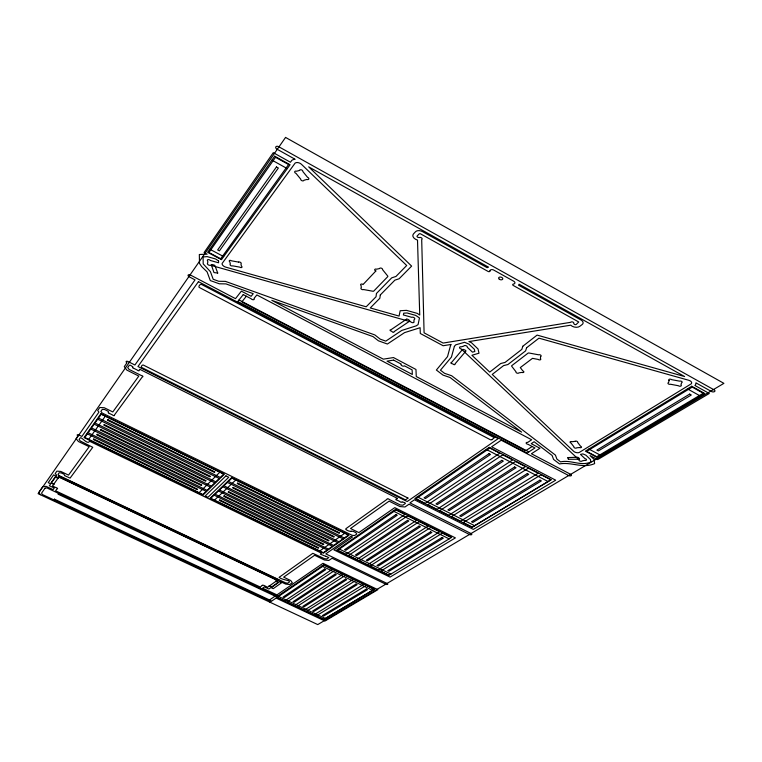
<?xml version="1.0" encoding="UTF-8"?>
<svg xmlns="http://www.w3.org/2000/svg" width="762" height="762" viewBox="0 0 762 762"><rect width="100%" height="100%" fill="white"/><g stroke="black" fill="none" stroke-linecap="round" stroke-linejoin="round"><path stroke-width="1.14" d="M64.57 475.593L70.104 478.107L92.754 447.304L80.315 441.017L79.086 439.531L80.372 437.702C81.877 437.045 87.782 445.332 89.621 441.255L321.574 553.202L320.316 554.117L325.726 556.327M88.468 439.684L105.394 416.109M246.355 296.228L242.106 301.562A1.791 0.991 22.7 0 1 242.23 302.181L525.294 450.542A1.705 0.876 13.7 0 1 526.123 450.456L532.181 446.494M64.599 475.459L64.065 474.259L61.198 472.907L59.179 472.745L58.045 474.355L59.217 475.688L285.683 582.892L287.788 583.14L289.55 581.92L288.731 580.777C285.912 579.949 280.93 579.101 279.225 577.386M198.834 492.976L219.932 472.107M279.263 577.234L312.839 553.317L324.564 558.708L326.831 558.946L328.822 557.574L325.774 556.203M214.217 500.396L235.877 479.898M319.43 551.202L344.872 533.181M270.005 602.228L276.101 598.075L324.983 621.03L377.857 589.683L323.002 563.308L276.93 594.884L262.604 588.15L264.347 586.902L268.881 589.026L270.929 587.578L273.206 588.655L281.626 582.749L279.33 581.663L279.816 581.32L285.626 584.063L289.693 584.54L292.322 582.73L290.741 580.52L283.664 577.158L314.611 555.269L324.422 559.994L328.803 560.461L332.032 558.251L385.762 584.187A1.419 0.581 17 0 0 387.601 584.397A1.419 0.581 17 0 0 387.029 583.435L325.822 553.879L351.072 536.277L352.511 536.981L333.918 549.897L390.068 577.101L455.39 537.886L394.764 507.635L358.854 532.581L350.53 528.504L389.106 501.139L399.936 506.549L404.974 506.978L409.032 504.196L469.459 534.476A1.591 0.724 15.3 0 0 471.583 534.667A1.591 0.724 15.3 0 0 471.049 533.533L409.927 502.882L414.433 499.786L473.335 529.38L555.679 480.184L491.623 446.789L501.215 440.207L568.681 475.545A1.81 0.914 12.7 0 0 571.157 475.707A1.81 0.914 12.7 0 0 570.7 474.345L531.409 453.752L539.934 448.247L531.228 443.665L534.133 441.75L552.107 455.466L553.555 459.4L559.499 463.925C571.443 461.677 582.901 468.878 594.617 463.62L594.093 459.448L590.055 455.6L597.637 459.619L709.27 393.478L694.896 385.467A8.496 4.791 8.4 0 0 695.906 382.838L711.308 391.411A2.153 1.2 7.8 0 0 714.47 391.62A2.153 1.2 7.8 0 0 714.013 389.811L278.692 146.695A2.276 1.486 24.9 0 0 275.854 146.828A2.276 1.486 24.9 0 0 276.977 149.161L295.132 159.296A8.906 5.81 23.7 0 0 291.817 160.325L290.446 162.23L273.282 152.667L204.092 252.565L207.112 254.165L199.33 254.498L199.501 263.423L201.654 266.576L207.083 271.863L210.293 280.559L219.313 283.797L225.943 283.893L253.241 293.675L251.146 296.285L241.373 291.141L235.496 298.647L190.5 275.063A1.934 1.076 24.4 0 0 188.166 275.053A1.934 1.076 24.4 0 0 189.262 276.844L195.034 279.873L134.912 364.998L128.054 361.559A1.6 0.781 24.1 0 0 126.216 361.445A1.6 0.781 24.1 0 0 126.968 362.75L124.301 366.617L126.816 370.084L138.817 376.085L112.814 411.937L104.261 407.737L99.793 407.499L97.698 410.499L98.946 412.109L81.877 436.435L78.867 434.978A1.419 0.61 23.7 0 0 77.267 434.835A1.419 0.61 23.7 0 0 77.991 435.912L76.076 438.674L78.448 441.541L89.192 446.713L68.523 475.107L60.817 471.449L56.893 471.135L55.216 473.535L56.731 475.25L56.14 476.079L53.635 474.897L48.216 482.66L50.683 483.822L49.349 485.718L54.264 488.032L53.111 489.642L46.111 486.347L42.767 486.708L38.957 492.195L40.272 494.69M277.835 596.122L325.431 618.496M321.916 566.042L372.589 590.369M338.623 548.716L390.887 574.072M388.915 575.139L380.705 571.157L442.398 533.095L451.228 537.496M393.173 510.997L449.151 538.877M417.309 496.843L474.707 525.732M486.28 449.399L548.154 481.584M239.03 299.942L528.866 451.895M588.836 449.037L600.761 455.371M209.807 249.222L223.685 256.594M687.448 388.868L700.411 396.069M271.939 160.106L287.264 168.621M218.57 260.918L218.561 262.785L210.398 260.49A1.829 1.048 24.3 0 0 207.969 259.632A1.829 1.048 24.3 0 0 207.731 261.128L207.75 263.052A1.829 1.038 24.2 0 0 208.026 264.671A1.829 1.038 24.2 0 0 210.436 265.195L410.766 321.802A1.838 1.076 17.4 0 0 413.223 322.659A1.838 1.076 17.4 0 0 413.814 321.25L414.233 319.421A1.848 1.086 17.4 0 0 414.309 317.859A1.848 1.086 17.4 0 0 411.766 317.316L403.374 314.944L403.755 313.153L407.07 312.972L415.719 315.411L419.471 317.945L418.081 324.602L416.176 325.86L401.726 330.46L385.782 341.138L380.209 339.138L374.856 334.937L225.428 281.378L218.78 281.283L213.208 279.292L210.417 271.663L203.197 263.881L203.092 256.956L207.159 256.603L215.56 258.966L218.57 260.918M351.158 531.238C349.987 532 344.043 529.247 346.024 528.599L387.125 499.243A1.076 0.505 17.2 0 1 387.81 498.758A1.076 0.505 17.2 0 1 389.115 499.405L400.269 504.987L402.869 505.196L405.365 503.482L404.974 502.739L401.965 501.777A1.076 0.505 16.9 0 1 401.212 502.215A1.076 0.505 16.9 0 1 399.955 501.567L397.183 500.177A1.086 0.505 17 0 1 395.878 499.529A1.086 0.505 17 0 1 396.573 499.043L397.469 498.405L139.751 369.284L139.151 370.113A1.143 0.552 23.8 0 1 138.694 370.761A1.143 0.552 23.8 0 1 137.246 370.046L134.179 368.503A1.143 0.552 23.9 0 1 132.759 367.808A1.143 0.552 23.9 0 1 133.131 367.132L130.588 365.284L129.34 365.236L127.721 367.56L129.016 369.36L141.361 375.533A1.133 0.552 23.6 0 1 142.789 376.247A1.133 0.552 23.6 0 1 142.323 376.885L114.357 415.109A1.067 0.486 23.5 0 1 113.948 415.661A1.067 0.486 23.5 0 1 112.595 415.004L109.728 413.595A1.067 0.486 23.6 0 1 108.375 412.937A1.067 0.486 23.6 0 1 108.776 412.375L107.775 411.07L104.594 409.508L102.289 409.385L100.87 411.404L102.118 413.004L352.177 535.315L354.578 535.553L356.759 534.038L355.949 532.686L353.063 531.276L351.158 531.266M491.947 439.684L490.604 439.845L199.901 287.788C197.225 287.464 200.454 282.74 202.092 284.75L494.367 437.683L491.947 439.684M568.395 459.257L578.844 459.248A1.095 0.562 12.3 0 0 579.368 458.476L578.529 457.686A1.095 0.562 12.3 0 0 577.272 457.267L567.49 457.591L568.404 459.219M262.29 585.34L260.299 587.064L55.597 490.814L56.979 488.899A1.295 0.505 23.2 0 0 57.407 488.309A1.295 0.505 23.2 0 0 55.75 487.528L52.492 485.994L53.407 484.699A1.305 0.514 23.3 0 0 53.835 484.099A1.305 0.514 23.3 0 0 52.168 483.308L51.368 482.927L55.521 477.031L56.34 477.422A1.324 0.524 23.4 0 0 58.026 478.222A1.324 0.524 23.4 0 0 58.464 477.603L59.007 476.841L277.482 580.215L276.654 580.796A1.248 0.486 19 0 0 275.987 581.273A1.248 0.486 19 0 0 277.53 582.006L278.282 582.358L271.882 586.864L271.139 586.521A1.238 0.476 19.1 0 0 269.615 585.797A1.238 0.476 19.1 0 0 268.957 586.264L267.557 587.254L263.728 585.302L262.309 585.273M489.956 270.862L489.956 271.043A1.276 0.8 14.8 0 1 489.299 271.643A1.276 0.8 14.8 0 1 488.051 271.424L420.405 233.763L419.338 233.724L417.176 235.972A1.286 0.819 17.9 0 0 418.3 237.43L419.338 237.601A1.648 1.048 17.8 0 1 421.605 237.954A1.648 1.048 17.8 0 1 421.691 239.506L424.091 332.832L443.122 343.062L570.681 322.316A1.619 0.972 11.8 0 1 572.748 322.012A1.619 0.972 11.8 0 1 573.672 323.412L574.11 324.041A1.267 0.762 11.6 0 0 575.139 324.612A1.267 0.762 11.6 0 0 576.263 324.431L578.749 321.983L513.255 285.464A1.276 0.791 13.8 0 1 513.331 284.093L513.636 284.026A2.553 1.591 13.9 0 0 513.798 281.264L493.786 270.1A2.562 1.61 14.7 0 0 491.271 269.662A2.562 1.61 14.7 0 0 489.956 270.862M407.984 498.081L405.822 499.682L404.822 499.558L142.246 367.76C139.865 367.636 142.456 363.655 143.961 365.369L407.984 498.081M217.722 273.053L213.979 272.567L211.417 265.176A1.162 0.657 24.1 0 1 212.474 264.605L213.989 265.033A1.162 0.657 24 0 1 215.055 265.862L217.722 273.053M540.61 356.473L540.401 358.54A1.543 0.886 13 0 1 540.306 359.797A1.543 0.886 13 0 1 538.163 359.416L532.486 358.35L520.294 367.589L522.856 370.923A1.505 0.857 13.6 0 1 523.789 372.18A1.505 0.857 13.6 0 1 521.913 372.418L518.874 372.847A1.505 0.848 13.8 0 1 517.027 373.123A1.505 0.848 13.8 0 1 516.055 371.875L511.75 366.303A1.172 0.667 13.9 0 1 511.797 365.636L528.018 353.177A1.2 0.695 13.4 0 1 529.066 353.016L538.61 354.806A1.543 0.895 13 0 1 540.772 355.216A1.543 0.895 13 0 1 540.61 356.473M376.457 293.465L376.028 296.761L366.189 306.791L225.743 267.138A3.905 2.229 23.8 0 1 222.104 263.49L295.161 163.049A4.42 2.877 23.7 0 1 301.438 164.278L406.698 265.5L395.964 276.444L391.716 277.844L376.457 293.465M380.286 294.97L379.847 298.256L370.265 307.943L399.069 316.078L400.183 310.725L406.546 310.363L417.271 313.392L419.738 315.058L417.509 240.097A5.639 3.6 17.9 0 1 413.471 233.915L415.557 231.705A5.22 3.343 17.8 0 1 422.472 231.61L487.194 267.7A6.896 4.324 14.7 0 1 488.432 267.11L308.677 166.849L411.623 266.109L399.126 278.759L394.878 280.149L380.286 294.97M669.074 380.524L668.588 382.562A1.61 0.905 9 0 0 668.255 383.8A1.61 0.905 9 0 0 670.474 384.238L678.456 385.743A1.619 0.905 8.7 0 0 680.704 386.134A1.619 0.905 8.7 0 0 680.98 384.886L681.504 382.829A1.619 0.914 8.6 0 0 681.857 381.581A1.619 0.914 8.6 0 0 679.609 381.152L671.579 379.647A1.619 0.914 8.9 0 0 669.331 379.257A1.619 0.914 8.9 0 0 669.074 380.524M450.656 345.062L447.523 356.626L436.378 370.037L443.036 375.104L450.085 377.514L521.599 432.102L416.262 376.533L415.976 369.465L393.478 357.559L383.324 359.159L271.815 300.333L373.056 336.613L378.4 340.795L387.401 344.033L404.565 332.623L420.119 327.708L420.291 333.48L443.141 345.738L451.161 344.453L450.656 345.062M454.381 346.405L451.437 357.073L440.455 370.189L444.56 373.323L451.637 375.742L555.441 455.124L556.879 459.067L560.546 461.867C570.871 459.553 580.701 466.535 590.817 462.039L590.493 459.543L585.902 455.181L582.854 453.904L580.482 454.39L584.968 458.638A1.724 0.886 12.2 0 1 586.511 459.848A1.724 0.886 12.2 0 1 584.673 460.381L582.235 460.867A1.715 0.876 12.3 0 1 580.13 461.124A1.715 0.876 12.3 0 1 579.006 459.838L461.296 348.986A1.829 1.048 15.6 0 1 459.534 347.577A1.829 1.048 15.6 0 1 461.334 346.834L463.763 346.119A1.838 1.057 15.5 0 1 465.906 345.681A1.838 1.057 15.5 0 1 467.258 347.224L472.478 352.158L474.84 351.473L474.335 349.253L468.963 344.148L464.572 342.29L455.686 344.843L454.381 346.405M522.789 346.272L521.837 349.367L505.054 362.426L500.72 363.512L489.737 372.094L471.916 355.263L478.993 353.216L478.031 348.958L471.383 342.633L468.925 341.586L570.748 325.183A5.544 3.324 11.6 0 0 579.73 326.365L582.216 324.488A5.134 3.086 11.5 0 0 580.958 319.973L518.56 285.188A6.877 4.277 13.9 0 0 519.093 284.216L684.619 376.542L537.096 335.099L522.789 346.272M526.59 347.767L525.618 350.853L507.94 364.522L503.596 365.608L492.223 374.428L573.7 451.352A3.686 1.915 12.3 0 0 579.044 452.58L691.305 383.791A4.22 2.372 8.4 0 0 688.743 380.276L538.963 338.166L526.59 347.767M285.55 137.417L38.1 493.671L317.744 624.583L723.9 383.353L285.55 137.417M274.663 156.191L207.645 252.327L221.466 259.661L290.065 164.754L274.663 156.191M275.511 157.286L208.931 252.527L220.685 258.766L288.588 164.554L275.511 157.286M45.091 488.118L41.586 493.119L42.301 494.481L268.71 600.523L275.949 595.56L46.92 487.918L45.091 488.118M55.407 476.736L50.987 482.994L53.711 484.28L58.15 478.031L55.407 476.736M100.813 413.871L84.058 437.559L203.054 495.014L224.304 474.24L100.813 413.871M87.363 433.845L84.792 437.474L202.863 494.5L206.121 491.309L87.363 433.845M90.754 429.054L88.135 432.749L207.112 490.347L210.426 487.099L90.754 429.054M94.212 424.177L91.545 427.939L211.426 486.118L214.798 482.822L94.212 424.177M97.717 419.214L95.012 423.043L215.817 481.822L219.246 478.469L97.717 419.214M101.289 414.176L98.536 418.062L220.275 477.46L223.761 474.05L101.289 414.176M276.454 166.945L217.665 249.946L219.399 250.879L278.359 168.011L276.454 166.945M58.722 475.821L58.102 476.698L277.94 580.701L278.892 580.034L58.722 475.821M198.444 281.654L137.951 366.522L407.194 501.52L498.196 438.626L198.444 281.654M93.755 439.017L93.364 439.55L197.082 489.68L197.558 489.204L93.755 439.017M97.184 434.292L96.793 434.835L201.292 485.461L201.778 484.984L97.184 434.292M100.679 429.482L100.279 430.035L205.578 481.184L206.073 480.698L100.679 429.482M104.232 424.596L103.823 425.148L209.941 476.831L210.436 476.336L104.232 424.596M107.842 419.614L107.432 420.186L214.37 472.402L214.884 471.897L107.842 419.614M54.378 499.148L53.788 499.958L269.958 601.199L270.862 600.58L54.378 499.148M58.645 493.338L58.045 494.157L276.454 596.77L277.378 596.141L58.645 493.338M243.249 294.599L237.773 301.504L527.094 453.057L534.953 447.951L527.961 444.275A1.724 0.895 13.7 0 1 526.151 443.122A1.724 0.895 13.7 0 1 527.704 442.408L531.666 439.779L256.861 294.942L254.032 298.437A1.8 1.01 22.4 0 1 253.413 299.723A1.8 1.01 22.4 0 1 251.079 298.714L243.24 294.589M462.353 349.663L451.533 362.483A0.953 0.533 15.9 0 0 450.904 363.055A0.953 0.533 15.9 0 0 452.057 363.645L453.285 364.188A0.953 0.533 15.8 0 0 454.533 364.665A0.953 0.533 15.8 0 0 454.943 364.007L465.82 351.215A1.162 0.667 15.5 0 0 465.239 350.206L463.858 349.587A1.162 0.667 15.6 0 0 462.353 349.663M375.857 270.986L363.055 284.521A1.543 0.924 19.4 0 0 360.959 284.159A1.543 0.924 19.4 0 0 361.112 285.54L361.312 287.788A1.534 0.914 19.3 0 0 361.398 289.15A1.534 0.914 19.3 0 0 363.503 289.531L372.837 291.227A1.2 0.714 19 0 0 373.809 291.027L387.696 276.701A1.219 0.743 18.6 0 0 387.648 275.93L382.514 269.596A1.581 0.962 18.9 0 0 381.333 268.167A1.581 0.962 18.9 0 0 379.524 268.567L376.552 269.196A1.572 0.962 19.1 0 0 374.723 269.558A1.572 0.962 19.1 0 0 375.857 270.986M225.933 475.879L205.216 495.986L207.94 497.3L228.752 477.25L225.933 475.879M231.524 477.764L210.007 498.367L323.459 553.145L349.034 535.219L231.524 477.764M214.084 495.157L210.779 498.319L323.345 552.679L327.279 549.926L214.084 495.157M218.446 490.985L215.084 494.205L328.46 549.097L332.461 546.287L218.446 490.985M222.875 486.747L219.456 490.023L333.661 545.449L337.718 542.601L222.875 486.747M227.381 482.441L223.904 485.765L338.947 541.734L343.071 538.839L227.381 482.441M231.972 478.06L228.429 481.441L344.31 537.972L348.51 535.029L231.972 478.06M219.799 499.958L219.313 500.424L318.173 548.202L318.745 547.792L219.799 499.958M224.19 495.843L223.695 496.319L323.269 544.563L323.85 544.144L224.19 495.843M228.657 491.661L228.143 492.147L328.451 540.868L329.041 540.439L228.657 491.661M233.191 487.413L232.677 487.899L333.708 537.105L334.308 536.677L233.191 487.413M237.801 483.089L237.277 483.584L339.061 533.286L339.671 532.848L237.801 483.089M276.187 581.13L269.415 585.93L271.92 587.111L278.711 582.33L276.187 581.13M395.497 509.387L336.652 550.069L388.782 575.339L451.628 537.381L395.497 509.387M396.03 509.969L337.623 550.278L345.967 554.326L405.022 514.455L396.03 509.969M489.242 447.361L414.852 498.529L472.088 527.314L551.307 479.689L489.242 447.361M489.795 448.056L415.947 498.748L425.12 503.368L499.748 453.238L489.795 448.056M395.935 514.579L344.538 549.716L345.767 550.316L397.25 515.226L395.935 514.579M323.774 564.775L276.235 597.217L323.717 619.516L374.571 589.188L323.774 564.775M324.288 565.271L277.092 597.408L284.683 600.98L332.423 569.176L324.288 565.271M489.023 453.685L424.053 497.872L425.415 498.558L490.48 454.438L489.023 453.685M406.422 319.259L390.896 329.794A0.962 0.552 18 0 0 390.049 330.232A0.962 0.552 18 0 0 391.058 330.965L392.163 331.661A0.962 0.552 17.9 0 0 393.306 332.299A0.962 0.552 17.9 0 0 393.954 331.727L409.527 321.24A1.172 0.686 17.5 0 0 409.261 320.202L408.013 319.411A1.172 0.686 17.5 0 0 406.422 319.259M324.602 569.062L283.064 597.094L284.188 597.618L325.793 569.633L324.602 569.062M407.708 515.788L348.463 555.527L356.778 559.565L416.652 520.256L407.708 515.788M502.71 454.781L427.853 504.739L436.988 509.34L512.616 459.943L502.71 454.781M407.537 520.351L355.406 554.993L356.635 555.593L408.851 520.998L407.537 520.351M334.842 570.338L286.95 602.047L294.523 605.599L342.938 574.234L334.842 570.338M501.853 460.353L436.007 503.892L437.359 504.568L503.301 461.105L501.853 460.353M335.099 574.1L292.96 601.742L294.075 602.266L336.29 574.662L335.099 574.1M419.329 521.589L359.254 560.765L367.532 564.775L428.234 526.028L419.329 521.589M515.569 461.477L439.712 510.702L448.808 515.274L525.418 466.611L515.569 461.477M419.081 526.094L366.236 560.251L367.455 560.842L420.386 526.742L419.081 526.094M345.357 575.386L296.78 606.657L304.324 610.2L353.416 579.263L345.357 575.386M514.617 466.982L447.904 509.883L449.247 510.559L516.055 467.735L514.617 466.982M345.548 579.11L302.809 606.381L303.924 606.904L346.729 579.682L345.548 579.11M430.892 527.352L369.999 565.976L378.247 569.966L439.76 531.771L430.892 527.352M528.352 468.135L451.514 516.636L460.562 521.189L538.153 473.24L528.352 468.135M430.578 531.819L377.019 565.48L378.228 566.071L431.873 532.457L430.578 531.819M355.816 580.415L306.572 611.257L314.087 614.782L363.845 584.273L355.816 580.415M527.314 473.583L459.743 515.845L461.077 516.522L528.752 474.326L527.314 473.583M355.959 584.102L312.63 610.991L313.734 611.515L357.14 584.673L355.959 584.102M541.068 474.764L463.258 522.542L472.259 527.066L550.821 479.841L541.068 474.764M442.017 537.505L387.753 570.7L388.963 571.281L443.313 538.153L442.017 537.505M691.744 386.248L585.368 451.142L597.265 457.457L704.745 393.487L691.744 386.248M366.246 585.426L316.325 615.839L323.802 619.354L374.237 589.274L366.246 585.426M692.229 387.096L586.654 451.38L596.77 456.752L703.278 393.24L692.229 387.096M539.953 480.146L471.526 521.789L472.85 522.456L541.372 480.889L539.953 480.146M366.322 589.083L322.402 615.591L323.507 616.115L367.494 589.645L366.322 589.083M689.677 394.106L596.884 450.104L598.38 450.904L691.296 395.002L689.677 394.106M299.618 170.402L296.57 171.24A1.695 1.095 23.6 0 0 294.703 171.726A1.695 1.095 23.6 0 0 295.999 173.374L300.742 179.165A1.686 1.086 23.2 0 0 302.085 180.765A1.686 1.086 23.2 0 0 303.914 180.251L306.934 179.432A1.686 1.095 23.1 0 0 308.829 178.965A1.686 1.095 23.1 0 0 307.553 177.327L302.819 171.498A1.695 1.105 23.5 0 0 301.466 169.869A1.695 1.105 23.5 0 0 299.618 170.402M393.621 360.112L387.058 361.131L412.328 374.456L412.118 369.884L404.498 365.855A1.895 1.048 17.4 0 1 402.022 365.77A1.895 1.048 17.4 0 1 401.279 364.15L393.621 360.112M574.9 441.417L571.967 441.703A1.429 0.752 12.4 0 0 570.147 441.855A1.429 0.752 12.4 0 0 570.957 442.97L573.996 446.903A1.429 0.743 12.3 0 0 574.862 448.008A1.429 0.743 12.3 0 0 576.653 447.818L579.596 447.542A1.429 0.743 12.2 0 0 581.416 447.389A1.429 0.743 12.2 0 0 580.606 446.284L577.577 442.331A1.438 0.752 12.3 0 0 576.691 441.227A1.438 0.752 12.3 0 0 574.9 441.417M238.658 262.109L231.505 260.823A1.514 0.867 23.7 0 0 229.505 260.49A1.514 0.867 23.7 0 0 229.848 261.871L230.353 264.109A1.505 0.867 23.6 0 0 230.629 265.471A1.505 0.867 23.6 0 0 232.62 265.843L239.744 267.129A1.505 0.867 23.3 0 0 241.735 267.462A1.505 0.867 23.3 0 0 241.402 266.09L240.925 263.862A1.514 0.876 23.4 0 0 240.659 262.499A1.514 0.876 23.4 0 0 238.658 262.109M499.358 279.263A2.124 1.324 14.4 0 0 502.758 278.997A2.124 1.324 14.4 0 0 500.015 277.054A2.124 1.324 14.4 0 0 499.358 279.263"/></g></svg>
